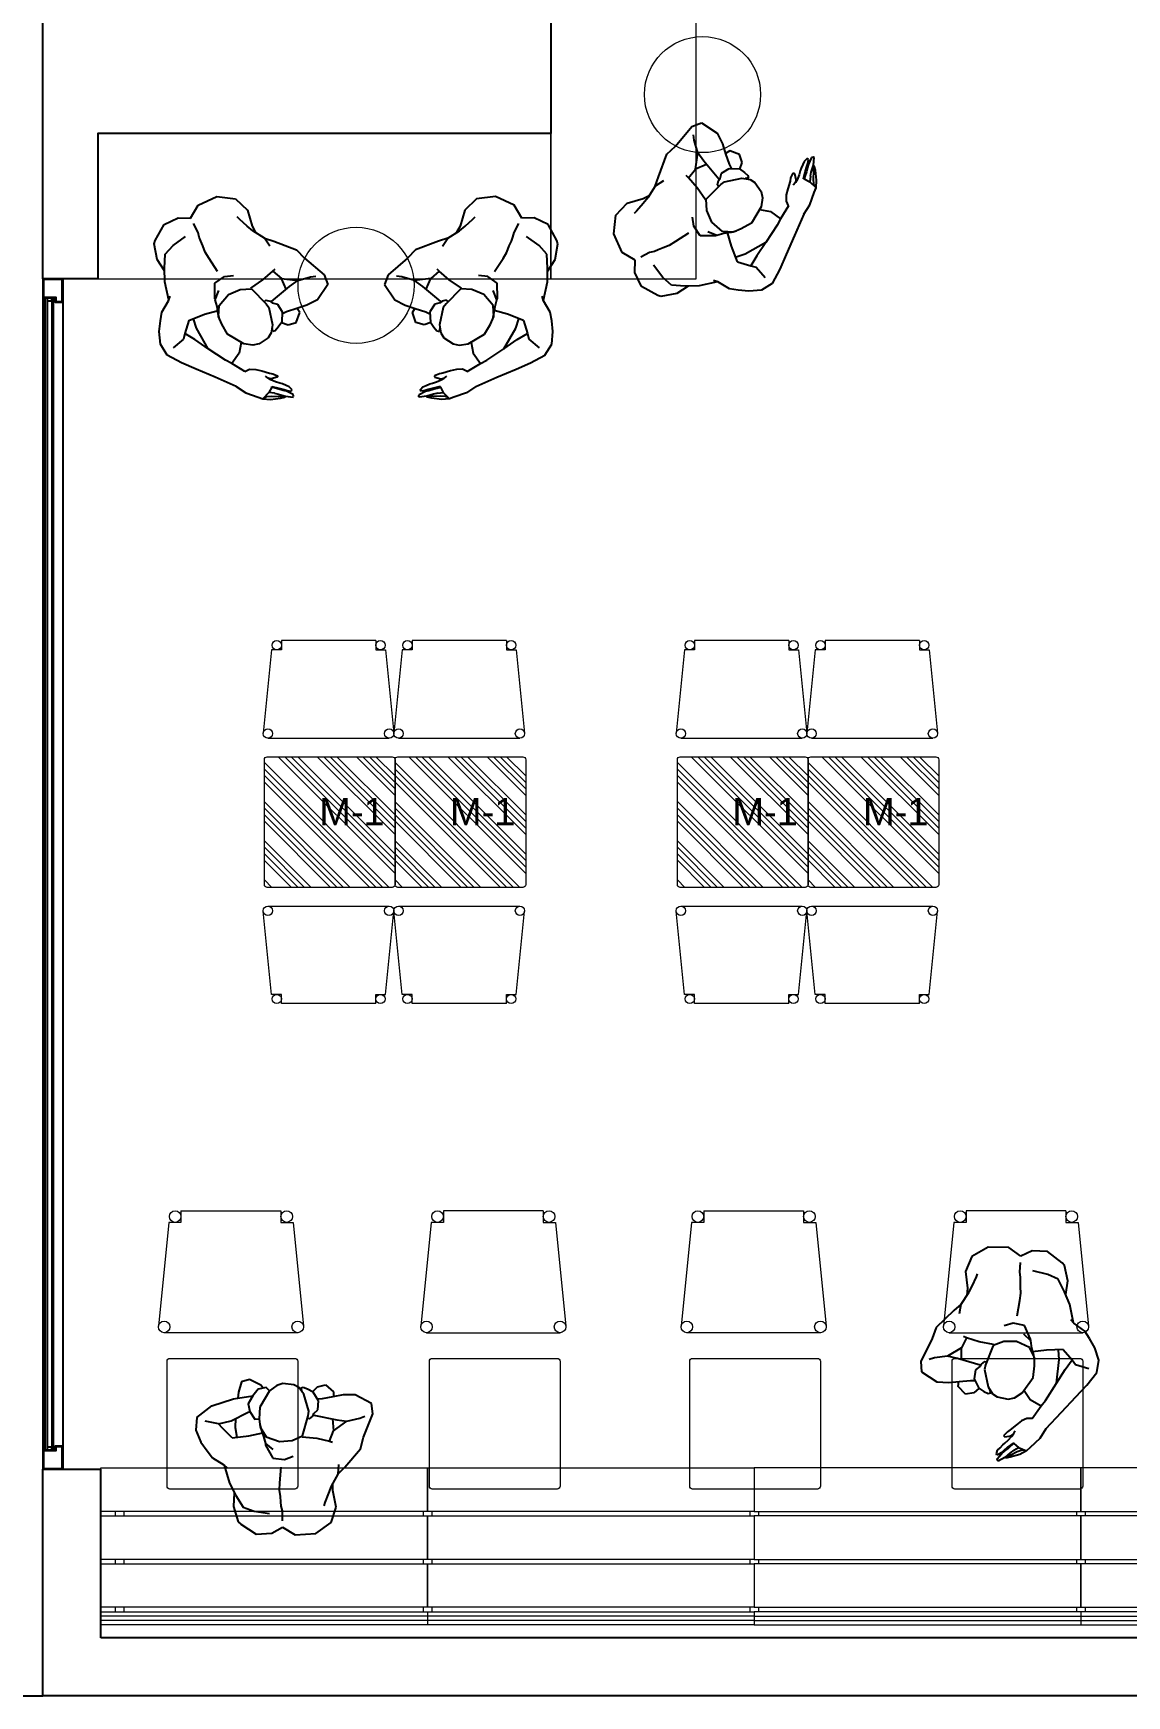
# Model space of a CAD drawing. Header units: centimetres. Extents: x 129282 to 136766, y 26190 to 28185.
# Drawn here: x 135773 to 136150, y 26190 to 26763 of the extents above; entities that cross this region are included whole.
import ezdxf

# ---------------------------------------------------------------- set-up
doc = ezdxf.new("R2010")
doc.units = ezdxf.units.CM
doc.header["$LTSCALE"] = 10
doc.header["$MEASUREMENT"] = 0
for name, color, linetype in [('141125_RT1$0$xref_4_vitrin_kaplama$0$2DCAM', 4, 'Continuous'), ('141125_RT1$0$xref_4_vitrin_kaplama$0$2DKONST2', 253, 'Continuous'), ('LP-DIMENSION_INT_100', 51, 'Continuous'), ('SD-YAZI', 233, 'Continuous'), ('wall', 255, 'Continuous')]:
    doc.layers.add(name, color=color, linetype=linetype)
for name, color, linetype, lineweight in [('ARK_AHŞAP', 45, 'Continuous', 15), ('ARK_METAL', 252, 'Continuous', 15), ('tefriş', 45, 'Continuous', 18)]:
    doc.layers.add(name, color=color, linetype=linetype, lineweight=lineweight)
doc.styles.get("Standard").update_dxf_attribs({"font": 'arial.ttf'})

# ---------------------------------------------------------------- blocks, each defined once
blk = doc.blocks.new('kj')
at = {"layer": '141125_RT1$0$xref_4_vitrin_kaplama$0$2DCAM'}
for p, q in [((130177.37, 26669.9), (130177.37, 26276.5)), ((130184.37, 26276.2), (130184.37, 26670.2))]:
    blk.add_line(p, q, dxfattribs=at)
for points in [[(130178.27, 26274.8), (130178.27, 26671.6), (130178.87, 26671.6), (130178.87, 26274.8)], [(130178.87, 26671.6), (130178.87, 26670.6), (130180.47, 26670.6), (130180.47, 26671.6)], [(130180.47, 26671.6), (130180.47, 26274.8)], [(130181.07, 26274.8), (130181.07, 26671.6)], [(130180.47, 26274.8), (130180.47, 26275.8), (130178.87, 26275.8), (130178.87, 26274.8)]]:
    blk.add_lwpolyline(points, dxfattribs=at)
at = {"layer": '141125_RT1$0$xref_4_vitrin_kaplama$0$2DKONST2'}
for points in [[(130177.87, 26671.6), (130181.67, 26671.6), (130181.67, 26670.2), (130184.37, 26670.2), (130184.37, 26677.2), (130184.37, 26677.2), (130184.37, 26678.2), (130177.87, 26678.2), (130177.87, 26678.2), (130177.37, 26678.2), (130177.37, 26669.9), (130177.87, 26669.9)], [(130177.62, 26671.85), (130181.92, 26671.85), (130181.92, 26670.45), (130184.12, 26670.45), (130184.12, 26676.95), (130184.12, 26676.95), (130184.12, 26677.95), (130177.62, 26677.95)], [(130177.37, 26269.2), (130177.37, 26268.2), (130183.87, 26268.2), (130183.87, 26268.2), (130184.37, 26268.2), (130184.37, 26276.2), (130181.67, 26276.2), (130181.67, 26274.8), (130177.87, 26274.8), (130177.87, 26276.5), (130177.37, 26276.5), (130177.37, 26269.2)], [(130177.62, 26269.45), (130177.62, 26268.45), (130184.12, 26268.45), (130184.12, 26275.95), (130181.92, 26275.95), (130181.92, 26274.55), (130177.62, 26274.55), (130177.62, 26269.45)]]:
    blk.add_lwpolyline(points, close=True, dxfattribs=at)
at = {"layer": 'LP-DIMENSION_INT_100', "color": 2}
for p, q in [((130197.37, 26210.2), (130197.37, 26268.2)), ((130766.37, 26210.2), (130197.37, 26210.2))]:
    blk.add_line(p, q, dxfattribs=at)
for points in [[(130239.37, 28185.2), (129939.37, 28185.2), (129939.37, 26190.2), (130177.37, 26190.2)], [(131017.37, 27812.2), (131017.37, 28182.2), (131037.37, 28182.2), (131037.37, 27766.2), (131106.37, 27766.2), (131106.37, 27391.2), (131059.37, 27391.2), (131059.37, 27275.2), (131089.37, 27275.2), (131089.37, 27040.2), (131014.37, 27040.2), (131014.37, 26954.2), (130705.37, 26954.2), (130673.37, 26954.2), (130673.37, 26460.2), (130786.37, 26460.2), (130786.37, 26190.2), (130177.37, 26190.2), (130177.37, 26268.2), (130197.37, 26268.2)]]:
    blk.add_lwpolyline(points, dxfattribs=at)
blk.add_lwpolyline([(130177.37, 26678.2), (130177.37, 27097.2), (130278.37, 27097.2), (130278.37, 27058.2), (130352.37, 27058.2), (130352.37, 26728.2), (130196.37, 26728.2), (130196.37, 26678.2)], close=True, dxfattribs=at)
blk = doc.blocks.new('dada')
for p, q in [((219967.82, -31810.1), (219965.63, -31815.29)), ((219973.43, -31806.86), (219967.82, -31810.1)), ((219980.49, -31806.97), (219973.43, -31806.86)), ((219984.71, -31810.01), (219980.49, -31806.97)), ((219984.28, -31815.56), (219984.55, -31812.14)), ((219988.56, -31808.22), (219984.71, -31810.01)), ((219993.91, -31808.37), (219988.56, -31808.22)), ((219998.88, -31812.26), (219993.91, -31808.37)), ((219999.67, -31813.16), (219998.88, -31812.26)), ((219965.63, -31815.29), (219966.32, -31821.02)), ((219967.93, -31820.3), (219969.4, -31817.13)), ((219969.4, -31817.13), (219969.8, -31816.05)), ((219984.57, -31817.26), (219984.28, -31815.56)), ((219984.6, -31818.7), (219984.57, -31817.26)), ((219993.96, -31816.3), (219988.77, -31815.1)), ((219997.59, -31817.95), (219993.96, -31816.3)), ((219999.73, -31822.23), (219997.59, -31817.95)), ((220000.91, -31818.54), (219999.67, -31813.16)), ((219964.1, -31826.49), (219966.74, -31822.57)), ((219966.32, -31821.02), (219966.1, -31823.52)), ((219966.74, -31822.57), (219967.93, -31820.3)), ((219984.36, -31825.28), (219984.72, -31822.78)), ((219984.6, -31820.52), (219984.6, -31818.7)), ((219984.72, -31822.78), (219984.6, -31820.52)), ((220001.59, -31826.62), (219999.73, -31822.23)), ((220000.18, -31823.15), (220000.91, -31818.54)), ((219961.55, -31828.75), (219955.53, -31834.58)), ((219964.1, -31826.49), (219961.55, -31828.75)), ((219963.56, -31829.8), (219964.1, -31826.49)), ((219983.43, -31830.57), (219984.36, -31825.28)), ((220002.81, -31832.98), (220001.59, -31826.62)), ((219955.53, -31834.58), (219954.16, -31838.39)), ((219981.99, -31833.12), (219978.94, -31834.02)), ((219985.92, -31833.89), (219981.99, -31833.12)), ((219988.02, -31838.63), (219985.92, -31833.89)), ((220002.93, -31833.11), (220001.86, -31831.93)), ((220006.66, -31835.82), (220002.93, -31833.11)), ((219954.16, -31838.39), (219950.29, -31846.24)), ((219965.95, -31838.14), (219964.26, -31841.56)), ((219965.95, -31838.14), (219964.98, -31837.71)), ((219970.28, -31839.47), (219965.95, -31838.14)), ((219975.28, -31840.42), (219970.28, -31839.47)), ((219975.15, -31840.74), (219972.56, -31847.46)), ((219978.82, -31839.44), (219975.15, -31840.74)), ((219983.21, -31839.4), (219978.82, -31839.44)), ((219987.64, -31841.51), (219983.21, -31839.4)), ((219988.07, -31839.19), (219985.66, -31836.85)), ((219988.07, -31839.19), (219988.02, -31838.63)), ((219988.47, -31841.63), (219988.07, -31839.19)), ((220008.27, -31838.35), (220006.66, -31835.82)), ((220010.11, -31841.56), (220008.27, -31838.35)), ((219950.29, -31846.24), (219950.45, -31849.81)), ((219954.91, -31845.07), (219953.11, -31845.59)), ((219959.4, -31844.48), (219954.91, -31845.07)), ((219964.26, -31841.56), (219959.4, -31844.48)), ((219962.84, -31845.25), (219959.4, -31844.48)), ((219970.62, -31847.5), (219962.84, -31845.25)), ((219964.25, -31845.64), (219964.26, -31841.56)), ((219972.17, -31846.32), (219970.97, -31847.21)), ((219972.17, -31846.32), (219972.92, -31846.53)), ((219989.39, -31844.89), (219987.64, -31841.51)), ((219989.1, -31844.08), (219988.47, -31841.63)), ((219993.46, -31842.32), (219988.64, -31842.96)), ((219989.4, -31845.86), (219989.1, -31844.08)), ((219989.4, -31847.79), (219989.39, -31844.89)), ((219999.27, -31842.1), (219993.46, -31842.32)), ((219997.01, -31853.72), (219997.93, -31845.57)), ((219997.93, -31845.57), (219997.61, -31842.23)), ((219999.27, -31842.1), (220002.34, -31845.71)), ((219999.97, -31848.98), (220002.34, -31845.71)), ((220002.34, -31845.71), (220003.54, -31847.27)), ((220011.49, -31845.77), (220010.11, -31841.56)), ((220010.84, -31850.1), (220011.49, -31845.77)), ((219950.45, -31849.81), (219955.8, -31853.26)), ((219969.08, -31849.16), (219968.58, -31852.23)), ((219968.58, -31852.23), (219970.19, -31855.43)), ((219968.58, -31852.23), (219968.58, -31852.23)), ((219970.59, -31848.03), (219969.08, -31849.16)), ((219970.97, -31847.21), (219970.59, -31848.03)), ((219972.56, -31847.46), (219972.17, -31849.01)), ((219972.17, -31849.01), (219973.41, -31854.95)), ((219985.09, -31857.09), (219988.91, -31851.81)), ((219988.91, -31851.81), (219989.4, -31847.79)), ((219997.01, -31853.72), (219999.97, -31848.98)), ((220003.54, -31847.27), (220008.04, -31848.65)), ((220007.38, -31854.47), (220010.84, -31850.1)), ((220010.84, -31850.1), (220010.84, -31850.1)), ((219955.8, -31853.26), (219959.9, -31853.53)), ((219959.9, -31853.53), (219963.48, -31853.17)), ((219963.15, -31854.85), (219963.36, -31853.18)), ((219965.64, -31857.49), (219963.15, -31854.85)), ((219963.48, -31853.17), (219967.29, -31852.84)), ((219968.51, -31857.12), (219965.64, -31857.49)), ((219967.29, -31852.84), (219968.82, -31852.87)), ((219970.32, -31855.52), (219968.51, -31857.12)), ((219970.19, -31855.43), (219971.96, -31856.56)), ((219971.96, -31856.56), (219973.39, -31857.25)), ((219973.39, -31857.25), (219974.3, -31857.1)), ((219973.41, -31854.95), (219974.93, -31857.36)), ((219974.3, -31857.1), (219974, -31855.88)), ((219974.93, -31857.36), (219976.56, -31858.48)), ((219982.44, -31858.76), (219985.09, -31857.09)), ((219985.8, -31856.21), (219987.9, -31859.37)), ((219993.17, -31859.66), (219997.01, -31853.72)), ((220003.67, -31858.47), (220007.38, -31854.47)), ((219976.56, -31858.48), (219980.28, -31859.2)), ((219980.28, -31859.2), (219982.44, -31858.76)), ((219987.9, -31859.37), (219991.64, -31861.58)), ((219988.57, -31865.91), (219991.64, -31861.58)), ((219991.64, -31861.58), (219993.17, -31859.66)), ((219993.34, -31869.51), (219998.72, -31863.72)), ((219998.72, -31863.72), (220003.67, -31858.47)), ((219981.05, -31869.82), (219980.08, -31870.45)), ((219983.16, -31868.07), (219981.05, -31869.82)), ((219984.86, -31866.77), (219983.16, -31868.07)), ((219986.8, -31865.87), (219984.86, -31866.77)), ((219988.57, -31865.91), (219986.8, -31865.87)), ((219993.34, -31869.51), (219991.22, -31872.75)), ((219977.52, -31876.06), (219978.45, -31875.03)), ((219978.45, -31875.03), (219979.15, -31874.38)), ((219980.08, -31870.45), (219978.82, -31871.79)), ((219978.82, -31871.79), (219978.86, -31872.05)), ((219978.86, -31872.05), (219979.15, -31872.17)), ((219979.15, -31872.17), (219981.22, -31871.84)), ((219979.15, -31874.38), (219980.27, -31873.42)), ((219982.07, -31874.36), (219980.13, -31875.83)), ((219980.26, -31876.22), (219981.28, -31875.32)), ((219980.27, -31873.42), (219981.5, -31872.16)), ((219981.22, -31871.84), (219982.18, -31871.28)), ((219981.28, -31875.32), (219982.23, -31874.56)), ((219981.5, -31872.16), (219982.18, -31871.28)), ((219982.23, -31874.56), (219982.07, -31874.36)), ((219982.18, -31871.28), (219982.73, -31870.18)), ((219982.23, -31874.56), (219983.86, -31875.88)), ((219991.22, -31872.75), (219987.88, -31875.86)), ((219976.27, -31878.1), (219976.66, -31876.87)), ((219976.41, -31878.38), (219976.27, -31878.1)), ((219976.79, -31878.46), (219976.41, -31878.38)), ((219976.48, -31879.78), (219978.12, -31877.92)), ((219976.62, -31880.37), (219976.48, -31879.78)), ((219976.88, -31880.62), (219976.62, -31880.37)), ((219976.66, -31876.87), (219977.52, -31876.06)), ((219977.86, -31877.77), (219976.79, -31878.46)), ((219979.16, -31879.29), (219976.88, -31880.62)), ((219978.67, -31877.01), (219977.86, -31877.77)), ((219978.12, -31877.92), (219979.05, -31877.16)), ((219980.13, -31875.83), (219978.67, -31877.01)), ((219979.05, -31877.16), (219980.26, -31876.22)), ((219981.04, -31877.69), (219979.16, -31879.29)), ((219981.25, -31878.56), (219979.16, -31879.29)), ((219979.44, -31879.52), (219979.16, -31879.29)), ((219981.03, -31879.23), (219979.44, -31879.52)), ((219984.29, -31878.28), (219981.03, -31879.23)), ((219982.21, -31876.84), (219981.04, -31877.69)), ((219983.47, -31877.43), (219981.25, -31878.56)), ((219982.21, -31876.84), (219983.86, -31875.88)), ((219985.17, -31876.82), (219983.47, -31877.43)), ((219983.86, -31875.88), (219986.68, -31877.05)), ((219986.68, -31877.05), (219984.29, -31878.28)), ((219985.98, -31876.82), (219985.17, -31876.82)), ((219987.88, -31875.86), (219986.68, -31877.05))]:
    blk.add_line(p, q)
blk = doc.blocks.new('insanplanoturan2')
for p, q in [((-4.35, 28), (-8.09, 30.21)), ((-1.54, 25.72), (-5.35, 20.45)), ((-3.59, 26.87), (-4.35, 28)), ((1.11, 27.39), (-1.54, 25.72)), ((3.27, 27.84), (1.11, 27.39)), ((7, 27.12), (3.27, 27.84)), ((8.63, 26), (7, 27.12)), ((10.14, 23.59), (8.63, 26)), ((10.17, 25.88), (9.26, 25.73)), ((9.26, 25.73), (9.56, 24.52)), ((11.39, 17.65), (10.14, 23.59)), ((11.6, 25.19), (10.17, 25.88)), ((13.37, 24.07), (11.6, 25.19)), ((13.24, 24.16), (15.05, 25.76)), ((14.98, 20.87), (13.37, 24.07)), ((15.05, 25.76), (17.91, 26.13)), ((17.91, 26.13), (20.4, 23.48)), ((20.4, 23.48), (20.2, 21.81)), ((-27.28, 18.74), (-27.93, 14.41)), ((-27.28, 18.74), (-27.28, 18.74)), ((-19.98, 15.91), (-24.48, 17.29)), ((-14.03, 17.26), (-14.37, 14.2)), ((-5.35, 20.45), (-5.85, 16.43)), ((10.99, 16.09), (11.39, 17.65)), ((12.97, 16.66), (14.48, 17.79)), ((14.48, 17.79), (14.98, 20.87)), ((16.27, 21.48), (14.74, 21.5)), ((14.98, 20.87), (14.98, 20.87)), ((20.07, 21.81), (16.27, 21.48)), ((23.66, 22.17), (20.07, 21.81)), ((27.76, 21.89), (23.66, 22.17)), ((33.11, 18.44), (27.76, 21.89)), ((33.27, 14.87), (33.11, 18.44)), ((-27.93, 14.41), (-26.55, 10.2)), ((-18.79, 14.34), (-19.98, 15.91)), ((-15.71, 10.73), (-18.79, 14.34)), ((-14.37, 14.2), (-14.05, 10.87)), ((-9.91, 10.95), (-5.08, 11.6)), ((-5.85, 16.43), (-5.83, 13.53)), ((-5.85, 14.49), (-5.54, 12.71)), ((-5.83, 13.53), (-4.08, 10.14)), ((-5.54, 12.71), (-4.92, 10.26)), ((8.41, 9.37), (10.99, 16.09)), ((11.39, 14.95), (10.64, 15.16)), ((11.39, 14.95), (12.59, 15.84)), ((12.59, 15.84), (12.97, 16.66)), ((12.94, 16.13), (20.72, 13.88)), ((19.31, 14.28), (19.29, 10.2)), ((19.29, 10.2), (24.16, 13.11)), ((20.72, 13.88), (24.16, 13.11)), ((24.16, 13.11), (28.65, 13.7)), ((28.65, 13.7), (30.45, 14.23)), ((29.4, 7.03), (33.27, 14.87)), ((-26.55, 10.2), (-24.71, 6.99)), ((-24.71, 6.99), (-23.11, 4.46)), ((-15.71, 10.73), (-9.91, 10.95)), ((-4.92, 10.26), (-4.51, 7.82)), ((-4.51, 7.82), (-2.1, 5.49)), ((-4.51, 7.82), (-4.46, 7.27)), ((-4.46, 7.27), (-2.36, 2.53)), ((-4.08, 10.14), (0.35, 8.04)), ((0.35, 8.04), (4.73, 8.08)), ((4.73, 8.08), (8.41, 9.37)), ((8.28, 9.05), (13.28, 8.1)), ((13.28, 8.1), (17.61, 6.77)), ((17.61, 6.77), (19.29, 10.2)), ((17.61, 6.77), (18.58, 6.35)), ((28.03, 3.22), (29.4, 7.03)), ((-23.11, 4.46), (-19.37, 1.75)), ((-19.37, 1.75), (-18.3, 0.57)), ((-19.26, 1.62), (-18.03, -4.75)), ((-2.36, 2.53), (1.56, 1.75)), ((1.56, 1.75), (4.62, 2.65)), ((22.01, -2.61), (28.03, 3.22)), ((-18.03, -4.75), (-16.17, -9.13)), ((0.13, -0.8), (-0.81, -6.09)), ((19.46, -4.88), (16.82, -8.79)), ((20, -1.56), (19.46, -4.88)), ((19.46, -4.88), (22.01, -2.61)), ((-16.62, -8.22), (-17.35, -12.82)), ((-16.17, -9.13), (-14.03, -13.42)), ((-0.81, -6.09), (-1.17, -8.58)), ((-1.17, -8.58), (-1.05, -10.85)), ((-1.05, -10.85), (-1.05, -12.66)), ((15.63, -11.06), (14.16, -14.24)), ((16.82, -8.79), (15.63, -11.06)), ((17.24, -10.34), (17.46, -7.85)), ((17.93, -16.07), (17.24, -10.34)), ((-17.35, -12.82), (-16.11, -18.21)), ((-14.03, -13.42), (-10.4, -15.06)), ((-10.4, -15.06), (-5.21, -16.27)), ((-1.05, -12.66), (-1.01, -14.11)), ((-1.01, -14.11), (-0.73, -15.8)), ((-0.73, -15.8), (-0.99, -19.23)), ((14.16, -14.24), (13.76, -15.31)), ((15.74, -21.26), (17.93, -16.07)), ((-16.11, -18.21), (-15.32, -19.11)), ((-15.32, -19.11), (-10.35, -22.99)), ((-5, -23.15), (-1.15, -21.36)), ((-1.15, -21.36), (3.07, -24.4)), ((10.13, -24.5), (15.74, -21.26)), ((-10.35, -22.99), (-5, -23.15)), ((3.07, -24.4), (10.13, -24.5))]:
    blk.add_line(p, q)
for points in [[(-8.09, 30.21), (-10.88, 29.66), (-12.15, 26.27), (-12.64, 24.24)], [(-27.28, 18.74), (-21.76, 22.31), (-14.13, 24.15), (-7.35, 24.57)], [(-1.54, 25.72), (-2.54, 26.97), (-5.37, 26.69), (-7.35, 24.57), (-9.19, 21.89), (-8.9, 19.21), (-7.35, 16.52), (-5.85, 16.43)], [(-19.98, 15.91), (-15.55, 16.66), (-9.47, 19.07), (-8.9, 19.21)]]:
    blk.add_lwpolyline(points)
blk = doc.blocks.new('xccxc')
at = {"rotation": 180}
blk.add_blockref('insanplanoturan2', (220488.91, -31825.14), dxfattribs=at)

msp = doc.modelspace()

# ---------------------------------------------------------------- hatches: boundary and pattern name
at = {"layer": 'ARK_METAL'}
h = msp.add_hatch(dxfattribs=at)
h.set_pattern_fill('ANSI34', color=256, scale=0.5, angle=450)
h.set_pattern_definition([(135, (103441.86, -191444.606), (-6.7351921, -6.7351921), []), (135, (103441.86, -191442.361), (-6.7351921, -6.7351921), []), (135, (103441.86, -191440.116), (-6.7351921, -6.7351921), []), (135, (103441.86, -191437.871), (-6.7351921, -6.7351921), [])])
h.paths.add_polyline_path([(135897.96, 26469.58), (135897.96, 26512.58, 0.414214), (135896.96, 26513.58), (135853.96, 26513.58, 0.414214), (135852.96, 26512.58), (135852.96, 26469.58, 0.414214), (135853.96, 26468.58), (135896.96, 26468.58, 0.414214)])
h = msp.add_hatch(dxfattribs=at)
h.set_pattern_fill('ANSI34', color=256, scale=0.5, angle=450)
h.set_pattern_definition([(135, (103486.86, -191444.606), (-6.7351921, -6.7351921), []), (135, (103486.86, -191442.361), (-6.7351921, -6.7351921), []), (135, (103486.86, -191440.116), (-6.7351921, -6.7351921), []), (135, (103486.86, -191437.871), (-6.7351921, -6.7351921), [])])
h.paths.add_polyline_path([(135942.96, 26469.58), (135942.96, 26512.58, 0.414214), (135941.96, 26513.58), (135898.96, 26513.58, 0.414214), (135897.96, 26512.58), (135897.96, 26469.58, 0.414214), (135898.96, 26468.58), (135941.96, 26468.58, 0.414214)])
h = msp.add_hatch(dxfattribs=at)
h.set_pattern_fill('ANSI34', color=256, scale=0.5, angle=450)
h.set_pattern_definition([(135, (103584.093, -191444.606), (-6.7351921, -6.7351921), []), (135, (103584.093, -191442.361), (-6.7351921, -6.7351921), []), (135, (103584.093, -191440.116), (-6.7351921, -6.7351921), []), (135, (103584.093, -191437.871), (-6.7351921, -6.7351921), [])])
h.paths.add_polyline_path([(136040.19, 26469.58), (136040.19, 26512.58, 0.414214), (136039.19, 26513.58), (135996.19, 26513.58, 0.414214), (135995.19, 26512.58), (135995.19, 26469.58, 0.414214), (135996.19, 26468.58), (136039.19, 26468.58, 0.414214)])
h = msp.add_hatch(dxfattribs=at)
h.set_pattern_fill('ANSI34', color=256, scale=0.5, angle=450)
h.set_pattern_definition([(135, (103629.093, -191444.606), (-6.7351921, -6.7351921), []), (135, (103629.093, -191442.361), (-6.7351921, -6.7351921), []), (135, (103629.093, -191440.116), (-6.7351921, -6.7351921), []), (135, (103629.093, -191437.871), (-6.7351921, -6.7351921), [])])
h.paths.add_polyline_path([(136085.19, 26469.58), (136085.19, 26512.58, 0.414214), (136084.19, 26513.58), (136041.19, 26513.58, 0.414214), (136040.19, 26512.58), (136040.19, 26469.58, 0.414214), (136041.19, 26468.58), (136084.19, 26468.58, 0.414214)])

# ---------------------------------------------------------------- linework, layer by layer
at = {"layer": 'ARK_AHŞAP'}
for p, q in [((135796.62, 26253.67), (135796.62, 26268.67)), ((135796.62, 26268.67), (135916.62, 26268.67)), ((135909.12, 26253.67), (135909.12, 26268.67)), ((135909.12, 26268.67), (135909.12, 26253.67)), ((135916.62, 26268.67), (136021.62, 26268.67)), ((136126.62, 26268.67), (136021.62, 26268.67)), ((136021.62, 26268.67), (136021.62, 26253.67)), ((136365.62, 26268.67), (136126.62, 26268.67)), ((136134.12, 26253.67), (136134.12, 26268.67)), ((136134.12, 26268.67), (136134.12, 26253.67)), ((135916.62, 26253.67), (135796.62, 26253.67)), ((136021.62, 26253.67), (135916.62, 26253.67)), ((136021.62, 26253.67), (136126.62, 26253.67)), ((136126.62, 26253.67), (136365.62, 26253.67)), ((135796.62, 26237.17), (135796.62, 26252.17)), ((135796.62, 26252.17), (135916.62, 26252.17)), ((135909.12, 26237.17), (135909.12, 26252.17)), ((135909.12, 26252.17), (135909.12, 26237.17)), ((135916.62, 26252.17), (136021.62, 26252.17)), ((136126.62, 26252.17), (136021.62, 26252.17)), ((136021.62, 26252.17), (136021.62, 26237.17)), ((136365.62, 26252.17), (136126.62, 26252.17)), ((136134.12, 26237.17), (136134.12, 26252.17)), ((136134.12, 26252.17), (136134.12, 26237.17)), ((135916.62, 26237.17), (135796.62, 26237.17)), ((135796.62, 26220.67), (135796.62, 26235.67)), ((135796.62, 26235.67), (135916.62, 26235.67)), ((135909.12, 26220.67), (135909.12, 26235.67)), ((135909.12, 26235.67), (135909.12, 26220.67)), ((136021.62, 26237.17), (135916.62, 26237.17)), ((135916.62, 26235.67), (136021.62, 26235.67)), ((136021.62, 26237.17), (136126.62, 26237.17)), ((136126.62, 26235.67), (136021.62, 26235.67)), ((136021.62, 26235.67), (136021.62, 26220.67)), ((136126.62, 26237.17), (136365.62, 26237.17)), ((136365.62, 26235.67), (136126.62, 26235.67)), ((136134.12, 26220.67), (136134.12, 26235.67)), ((136134.12, 26235.67), (136134.12, 26220.67)), ((135916.62, 26220.67), (135796.62, 26220.67)), ((135909.12, 26219.16), (135909.12, 26214.58)), ((136021.62, 26220.67), (135916.62, 26220.67)), ((136021.62, 26220.67), (136126.62, 26220.67)), ((136021.62, 26219.16), (136021.62, 26214.58)), ((136126.62, 26220.67), (136365.62, 26220.67)), ((136134.12, 26219.16), (136134.12, 26214.58)), ((136021.62, 26217.63), (135796.62, 26217.63)), ((136021.62, 26216.11), (135796.62, 26216.11)), ((136021.62, 26214.58), (135796.62, 26214.58)), ((136021.62, 26217.63), (136365.62, 26217.63)), ((136021.62, 26216.11), (136365.62, 26216.11)), ((136021.62, 26214.58), (136365.62, 26214.58))]:
    msp.add_line(p, q, dxfattribs=at)
at = {"layer": 'ARK_AHŞAP', "elevation": 0}
for points in [[(135819.45, 26262.4), (135819.45, 26305.4, -0.414214), (135820.45, 26306.4), (135863.45, 26306.4, -0.414214), (135864.45, 26305.4), (135864.45, 26262.4, -0.414214), (135863.45, 26261.4), (135820.45, 26261.4, -0.414214)], [(135909.79, 26262.4), (135909.79, 26305.4, -0.414214), (135910.79, 26306.4), (135953.79, 26306.4, -0.414214), (135954.79, 26305.4), (135954.79, 26262.4, -0.414214), (135953.79, 26261.4), (135910.79, 26261.4, -0.414214)], [(135999.45, 26262.4), (135999.45, 26305.4, -0.414214), (136000.45, 26306.4), (136043.45, 26306.4, -0.414214), (136044.45, 26305.4), (136044.45, 26262.4, -0.414214), (136043.45, 26261.4), (136000.45, 26261.4, -0.414214)], [(136089.79, 26262.4), (136089.79, 26305.4, -0.414214), (136090.79, 26306.4), (136133.79, 26306.4, -0.414214), (136134.79, 26305.4), (136134.79, 26262.4, -0.414214), (136133.79, 26261.4), (136090.79, 26261.4, -0.414214)]]:
    msp.add_lwpolyline(points, format="xyb", close=True, dxfattribs=at)
at = {"layer": 'ARK_AHŞAP'}
for points in [[(136021.62, 26210.2), (135796.62, 26210.2), (135796.62, 26219.16), (136021.62, 26219.16)], [(136021.62, 26210.2), (136365.62, 26210.2), (136365.62, 26219.16), (136021.62, 26219.16)]]:
    msp.add_lwpolyline(points, dxfattribs=at)
for centre, radius in [((135857.22, 26552), 1.6), ((135892.94, 26552), 1.6), ((135902.22, 26552), 1.6), ((135937.94, 26552), 1.6), ((135999.45, 26552), 1.6), ((136035.17, 26552), 1.6), ((136044.45, 26552), 1.6), ((136080.17, 26552), 1.6), ((135854.18, 26521.6), 1.6), ((135895.98, 26521.6), 1.6), ((135899.18, 26521.6), 1.6), ((135940.98, 26521.6), 1.6), ((135996.41, 26521.6), 1.6), ((136038.21, 26521.6), 1.6), ((136041.41, 26521.6), 1.6), ((136083.21, 26521.6), 1.6), ((135854.18, 26460.57), 1.6), ((135895.98, 26460.57), 1.6), ((135899.18, 26460.57), 1.6), ((135940.98, 26460.57), 1.6), ((135996.41, 26460.57), 1.6), ((136038.21, 26460.57), 1.6), ((136041.41, 26460.57), 1.6), ((136083.21, 26460.57), 1.6), ((135857.22, 26430.17), 1.6), ((135892.94, 26430.17), 1.6), ((135902.22, 26430.17), 1.6), ((135937.94, 26430.17), 1.6), ((135999.45, 26430.17), 1.6), ((136035.17, 26430.17), 1.6), ((136044.45, 26430.17), 1.6), ((136080.17, 26430.17), 1.6), ((135822.25, 26355.25), 2), ((135860.65, 26355.25), 2), ((135912.6, 26355.25), 2), ((135950.99, 26355.25), 2), ((136002.25, 26355.25), 2), ((136040.65, 26355.25), 2), ((136092.6, 26355.25), 2), ((136130.99, 26355.25), 2), ((135818.45, 26317.25), 2), ((135864.45, 26317.25), 2), ((135908.79, 26317.25), 2), ((135954.79, 26317.25), 2), ((135998.45, 26317.25), 2), ((136044.45, 26317.25), 2), ((136088.79, 26317.25), 2), ((136134.79, 26317.25), 2)]:
    msp.add_circle(centre, radius, dxfattribs=at)
at = {"layer": 'ARK_METAL'}
for p, q in [((135872.58, 26553.6), (135858.82, 26553.6)), ((135891.34, 26553.6), (135858.82, 26553.6)), ((135858.82, 26553.6), (135858.82, 26550.4)), ((135891.34, 26553.6), (135891.34, 26550.4)), ((135917.58, 26553.6), (135903.82, 26553.6)), ((135936.34, 26553.6), (135903.82, 26553.6)), ((135903.82, 26553.6), (135903.82, 26550.4)), ((135936.34, 26553.6), (135936.34, 26550.4)), ((136014.81, 26553.6), (136001.05, 26553.6)), ((136033.57, 26553.6), (136001.05, 26553.6)), ((136001.05, 26553.6), (136001.05, 26550.4)), ((136033.57, 26553.6), (136033.57, 26550.4)), ((136059.81, 26553.6), (136046.05, 26553.6)), ((136078.57, 26553.6), (136046.05, 26553.6)), ((136046.05, 26553.6), (136046.05, 26550.4)), ((136078.57, 26553.6), (136078.57, 26550.4)), ((135855.46, 26550.4), (135852.59, 26521.76)), ((135858.82, 26550.4), (135855.46, 26550.4)), ((135891.34, 26550.4), (135894.7, 26550.4)), ((135894.7, 26550.4), (135897.57, 26521.76)), ((135900.46, 26550.4), (135897.59, 26521.76)), ((135903.82, 26550.4), (135900.46, 26550.4)), ((135936.34, 26550.4), (135939.7, 26550.4)), ((135939.7, 26550.4), (135942.57, 26521.76)), ((135997.69, 26550.4), (135994.82, 26521.76)), ((136001.05, 26550.4), (135997.69, 26550.4)), ((136033.57, 26550.4), (136036.93, 26550.4)), ((136036.93, 26550.4), (136039.8, 26521.76)), ((136042.69, 26550.4), (136039.82, 26521.76)), ((136046.05, 26550.4), (136042.69, 26550.4)), ((136078.57, 26550.4), (136081.93, 26550.4)), ((136081.93, 26550.4), (136084.8, 26521.76)), ((135854.18, 26520), (135895.98, 26520)), ((135899.18, 26520), (135940.98, 26520)), ((135996.41, 26520), (136038.21, 26520)), ((136041.41, 26520), (136083.21, 26520)), ((135855.46, 26431.77), (135852.59, 26460.41)), ((135854.18, 26462.17), (135895.98, 26462.17)), ((135894.7, 26431.77), (135897.57, 26460.41)), ((135900.46, 26431.77), (135897.59, 26460.41)), ((135899.18, 26462.17), (135940.98, 26462.17)), ((135939.7, 26431.77), (135942.57, 26460.41)), ((135997.69, 26431.77), (135994.82, 26460.41)), ((135996.41, 26462.17), (136038.21, 26462.17)), ((136036.93, 26431.77), (136039.8, 26460.41)), ((136042.69, 26431.77), (136039.82, 26460.41)), ((136041.41, 26462.17), (136083.21, 26462.17)), ((136081.93, 26431.77), (136084.8, 26460.41)), ((135858.82, 26431.77), (135855.46, 26431.77)), ((135858.82, 26428.57), (135858.82, 26431.77)), ((135891.34, 26431.77), (135894.7, 26431.77)), ((135891.34, 26428.57), (135891.34, 26431.77)), ((135903.82, 26431.77), (135900.46, 26431.77)), ((135903.82, 26428.57), (135903.82, 26431.77)), ((135936.34, 26431.77), (135939.7, 26431.77)), ((135936.34, 26428.57), (135936.34, 26431.77)), ((136001.05, 26431.77), (135997.69, 26431.77)), ((136001.05, 26428.57), (136001.05, 26431.77)), ((136033.57, 26431.77), (136036.93, 26431.77)), ((136033.57, 26428.57), (136033.57, 26431.77)), ((136046.05, 26431.77), (136042.69, 26431.77)), ((136046.05, 26428.57), (136046.05, 26431.77)), ((136078.57, 26431.77), (136081.93, 26431.77)), ((136078.57, 26428.57), (136078.57, 26431.77)), ((135872.58, 26428.57), (135858.82, 26428.57)), ((135891.34, 26428.57), (135858.82, 26428.57)), ((135917.58, 26428.57), (135903.82, 26428.57)), ((135936.34, 26428.57), (135903.82, 26428.57)), ((136014.81, 26428.57), (136001.05, 26428.57)), ((136033.57, 26428.57), (136001.05, 26428.57)), ((136059.81, 26428.57), (136046.05, 26428.57)), ((136078.57, 26428.57), (136046.05, 26428.57)), ((135824.25, 26357.25), (135858.65, 26357.25)), ((135824.25, 26357.25), (135824.25, 26353.25)), ((135841.45, 26357.25), (135858.65, 26357.25)), ((135858.65, 26357.25), (135858.65, 26353.25)), ((135931.79, 26357.25), (135914.6, 26357.25)), ((135948.99, 26357.25), (135914.6, 26357.25)), ((135914.6, 26357.25), (135914.6, 26353.25)), ((135948.99, 26357.25), (135948.99, 26353.25)), ((136004.25, 26357.25), (136038.65, 26357.25)), ((136004.25, 26357.25), (136004.25, 26353.25)), ((136021.45, 26357.25), (136038.65, 26357.25)), ((136038.65, 26357.25), (136038.65, 26353.25)), ((136111.79, 26357.25), (136094.6, 26357.25)), ((136128.99, 26357.25), (136094.6, 26357.25)), ((136094.6, 26357.25), (136094.6, 26353.25)), ((136128.99, 26357.25), (136128.99, 26353.25)), ((135820.05, 26353.25), (135816.46, 26317.45)), ((135824.25, 26353.25), (135820.05, 26353.25)), ((135858.65, 26353.25), (135862.85, 26353.25)), ((135862.85, 26353.25), (135866.44, 26317.45)), ((135910.39, 26353.25), (135906.8, 26317.45)), ((135914.6, 26353.25), (135910.39, 26353.25)), ((135948.99, 26353.25), (135953.2, 26353.25)), ((135953.2, 26353.25), (135956.78, 26317.45)), ((136000.05, 26353.25), (135996.46, 26317.45)), ((136004.25, 26353.25), (136000.05, 26353.25)), ((136038.65, 26353.25), (136042.85, 26353.25)), ((136042.85, 26353.25), (136046.44, 26317.45)), ((136090.39, 26353.25), (136086.8, 26317.45)), ((136094.6, 26353.25), (136090.39, 26353.25)), ((136128.99, 26353.25), (136133.2, 26353.25)), ((136133.2, 26353.25), (136136.78, 26317.45)), ((135864.45, 26315.25), (135818.45, 26315.25)), ((135908.79, 26315.25), (135954.79, 26315.25)), ((136044.45, 26315.25), (135998.45, 26315.25)), ((136088.79, 26315.25), (136134.79, 26315.25)), ((135801.62, 26253.67), (135801.62, 26252.17)), ((135804.62, 26253.67), (135804.62, 26252.17)), ((135907.62, 26253.67), (135907.62, 26252.17)), ((135910.62, 26253.67), (135910.62, 26252.17)), ((136020.12, 26253.67), (136020.12, 26252.17)), ((136023.12, 26253.67), (136023.12, 26252.17)), ((136132.62, 26253.67), (136132.62, 26252.17)), ((136135.62, 26253.67), (136135.62, 26252.17)), ((135801.62, 26237.17), (135801.62, 26235.67)), ((135804.62, 26237.17), (135804.62, 26235.67)), ((135907.62, 26237.17), (135907.62, 26235.67)), ((135910.62, 26237.17), (135910.62, 26235.67)), ((136020.12, 26237.17), (136020.12, 26235.67)), ((136023.12, 26237.17), (136023.12, 26235.67)), ((136132.62, 26237.17), (136132.62, 26235.67)), ((136135.62, 26237.17), (136135.62, 26235.67)), ((135801.62, 26220.67), (135801.62, 26219.17)), ((135804.62, 26220.67), (135804.62, 26219.17)), ((135907.62, 26220.67), (135907.62, 26219.17)), ((135910.62, 26220.67), (135910.62, 26219.17)), ((136020.12, 26220.67), (136020.12, 26219.17)), ((136023.12, 26220.67), (136023.12, 26219.17)), ((136132.62, 26220.67), (136132.62, 26219.17)), ((136135.62, 26220.67), (136135.62, 26219.17))]:
    msp.add_line(p, q, dxfattribs=at)
for points in [[(135896.96, 26468.58), (135853.96, 26468.58, -0.414214), (135852.96, 26469.58), (135852.96, 26512.58, -0.414214), (135853.96, 26513.58), (135896.96, 26513.58, -0.414214), (135897.96, 26512.58), (135897.96, 26469.58, -0.414214)], [(135941.96, 26468.58), (135898.96, 26468.58, -0.414214), (135897.96, 26469.58), (135897.96, 26512.58, -0.414214), (135898.96, 26513.58), (135941.96, 26513.58, -0.414214), (135942.96, 26512.58), (135942.96, 26469.58, -0.414214)], [(136039.19, 26468.58), (135996.19, 26468.58, -0.414214), (135995.19, 26469.58), (135995.19, 26512.58, -0.414214), (135996.19, 26513.58), (136039.19, 26513.58, -0.414214), (136040.19, 26512.58), (136040.19, 26469.58, -0.414214)], [(136084.19, 26468.58), (136041.19, 26468.58, -0.414214), (136040.19, 26469.58), (136040.19, 26512.58, -0.414214), (136041.19, 26513.58), (136084.19, 26513.58, -0.414214), (136085.19, 26512.58), (136085.19, 26469.58, -0.414214)]]:
    msp.add_lwpolyline(points, format="xyb", close=True, dxfattribs=at)
at = {"layer": 'tefriş'}
for points in [[(135951.62, 26678.2), (136001.62, 26678.2), (136001.62, 26961.7), (136001.62, 27097.2), (135951.62, 27097.2), (135951.62, 26678.2)], [(135795.62, 26728.2), (135795.62, 26678.2), (135951.62, 26678.2), (135951.62, 26678.2), (135951.62, 26728.2), (135795.62, 26728.2)]]:
    msp.add_lwpolyline(points, dxfattribs=at)
for centre in [(136003.85, 26741.66), (135884.55, 26675.97)]:
    msp.add_circle(centre, 20, dxfattribs=at)

# ---------------------------------------------------------------- block references
at = {"layer": 'LP-DIMENSION_INT_100', "color": 2}
msp.add_blockref('kj', (5599.25, 0), dxfattribs=at)
at = {"layer": 'wall', "xscale": -1}
for p, rotation in [((19126.74, 215762.12), 113.4889595438963), ((324905.01, 143553.08), 23.48895954389625)]:
    msp.add_blockref('dada', p, dxfattribs=dict(at, rotation=rotation))
at = {"layer": 'wall'}
for name, p, rotation in [('dada', (-53135.91, 143553.08), 336.5110404561037), ('xccxc', (358266.81, 13513.13), 184.9306057040312)]:
    msp.add_blockref(name, p, dxfattribs=dict(at, rotation=rotation))
msp.add_blockref('dada', (-83871.21, 58151.6), dxfattribs=at)

# ---------------------------------------------------------------- texts
at = {"layer": 'SD-YAZI', "color": 2, "char_height": 9.36, "attachment_point": 7}
for insert in [(135871.88, 26490.01), (135916.88, 26490.01), (136014.12, 26490.01), (136059.12, 26490.01)]:
    msp.add_mtext_dynamic_manual_height_columns('M-1', width=1669.2448, gutter_width=60, heights=[0], dxfattribs=dict(at, insert=insert))

doc.saveas('drawing.dxf')
